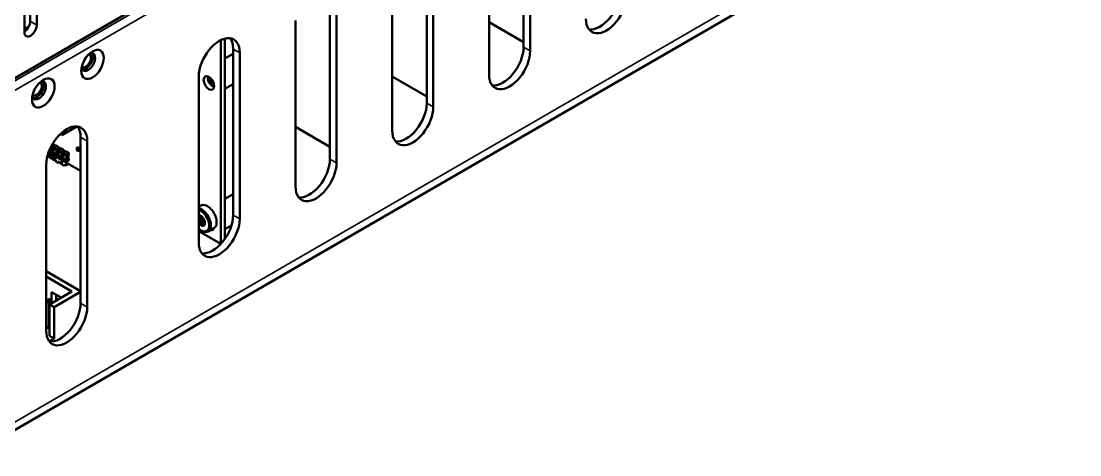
# Model space of a CAD drawing. Header units: millimetres. Extents: x 3137 to 5094, y 789 to 1822.
# Drawn here: x 4057.6 to 4240.1, y 1474.5 to 1549.1 of the extents above; entities that cross this region are included whole.
import ezdxf

# ---------------------------------------------------------------- set-up
doc = ezdxf.new("R2010")
doc.units = ezdxf.units.MM
doc.header["$LTSCALE"] = 1.8
doc.layers.add('외형선(ISO)', color=7, linetype='Continuous', lineweight=50)
doc.layers.add('좁은 외형선(ISO)', color=7, linetype='Continuous', lineweight=35)

msp = doc.modelspace()

# ---------------------------------------------------------------- linework, layer by layer
at = {"layer": '외형선(ISO)'}
for p, q in [((4251.263, 1591.216), (4034.181, 1465.884)), ((4144.207, 1544.675), (4144.207, 1573.252)), ((4145.339, 1572.599), (4145.339, 1544.022)), ((4138.268, 1539.939), (4138.268, 1568.517)), ((4127.52, 1535.04), (4127.52, 1563.618)), ((4128.651, 1562.964), (4128.651, 1534.387)), ((4059.142, 1549.125), (4059.142, 1561.288)), ((4060.274, 1560.719), (4060.274, 1548.472)), ((4058.152, 1547.247), (4058.152, 1559.494)), ((4121.58, 1530.305), (4121.58, 1558.882)), ((4085.235, 1555.943), (4055.112, 1538.551)), ((4110.832, 1525.406), (4110.832, 1553.983)), ((4111.963, 1553.33), (4111.963, 1524.752)), ((4058.879, 1548.165), (4058.152, 1547.747)), ((4058.877, 1548.162), (4058.152, 1547.745)), ((4104.892, 1520.67), (4104.892, 1549.247)), ((4138.268, 1548.957), (4144.207, 1545.528)), ((4092.73, 1546.145), (4092.73, 1511.688)), ((4092.023, 1510.804), (4092.023, 1545.887)), ((4094.144, 1515.771), (4094.144, 1544.348)), ((4094.144, 1543.517), (4092.73, 1542.701)), ((4095.276, 1543.695), (4095.276, 1515.118)), ((4088.204, 1511.035), (4088.204, 1539.613)), ((4121.58, 1539.613), (4127.52, 1536.183)), ((4094.144, 1538.321), (4092.73, 1537.504)), ((4064.428, 1529.798), (4064.585, 1529.525)), ((4064.585, 1529.525), (4067.191, 1531.024)), ((4104.892, 1530.941), (4110.832, 1527.512)), ((4063.222, 1527.967), (4063.034, 1528.076)), ((4063.237, 1527.72), (4063.237, 1527.941)), ((4067.84, 1500.584), (4067.84, 1529.161)), ((4068.971, 1528.508), (4068.971, 1499.931)), ((4062.16, 1526.113), (4063.318, 1525.444)), ((4062.259, 1526.425), (4062.399, 1526.506)), ((4062.306, 1526.559), (4067.84, 1523.364)), ((4062.358, 1526.699), (4062.809, 1526.437)), ((4062.432, 1526.886), (4062.803, 1526.671)), ((4062.796, 1526.692), (4062.437, 1526.899)), ((4062.804, 1527.488), (4062.729, 1527.531)), ((4062.839, 1526.437), (4063.151, 1526.617)), ((4063.228, 1527.708), (4062.846, 1527.487)), ((4063.152, 1526.848), (4062.846, 1526.671)), ((4063.152, 1526.864), (4062.853, 1526.692)), ((4063.119, 1527.296), (4063.12, 1527.517)), ((4063.119, 1526.48), (4063.119, 1526.26)), ((4063.652, 1526.981), (4063.128, 1527.284)), ((4063.151, 1526.506), (4063.128, 1526.492)), ((4063.128, 1526.468), (4063.651, 1526.165)), ((4063.134, 1526.234), (4063.657, 1525.931)), ((4063.135, 1527.543), (4063.516, 1527.763)), ((4063.151, 1526.48), (4063.152, 1527.27)), ((4063.644, 1526.186), (4063.163, 1526.464)), ((4063.204, 1527.583), (4063.205, 1527.694)), ((4064.07, 1527.46), (4063.547, 1527.763)), ((4063.687, 1525.931), (4064.004, 1526.114)), ((4064.004, 1526.345), (4063.693, 1526.165)), ((4064.076, 1527.202), (4063.694, 1526.981)), ((4064.004, 1526.361), (4063.7, 1526.186)), ((4063.972, 1526.787), (4063.972, 1527.008)), ((4064.504, 1526.472), (4063.981, 1526.775)), ((4063.987, 1527.034), (4064.369, 1527.254)), ((4064.004, 1525.971), (4064.005, 1526.761)), ((4064.052, 1527.071), (4064.052, 1527.188)), ((4064.085, 1527.214), (4064.085, 1527.434)), ((4064.923, 1526.951), (4064.399, 1527.254)), ((4064.929, 1526.693), (4064.547, 1526.472)), ((4064.834, 1526.289), (4064.835, 1526.509)), ((4065.366, 1525.974), (4064.843, 1526.276)), ((4064.85, 1526.535), (4065.231, 1526.756)), ((4064.866, 1525.473), (4064.867, 1526.263)), ((4064.905, 1526.567), (4064.905, 1526.679)), ((4064.937, 1526.705), (4064.937, 1526.926)), ((4065.785, 1526.453), (4065.261, 1526.756)), ((4065.791, 1526.194), (4065.409, 1525.974)), ((4065.766, 1525.39), (4065.767, 1526.181)), ((4065.799, 1526.207), (4065.8, 1526.427)), ((4067.33, 1527.447), (4067.167, 1527.353)), ((4067.38, 1527.23), (4067.167, 1527.353)), ((4067.167, 1527.23), (4067.167, 1527.353)), ((4067.181, 1527.222), (4067.167, 1527.23)), ((4067.181, 1526.994), (4067.167, 1526.985)), ((4067.167, 1526.863), (4067.167, 1526.985)), ((4067.181, 1526.977), (4067.167, 1526.985)), ((4067.379, 1526.74), (4067.167, 1526.863)), ((4067.185, 1527), (4067.181, 1526.998)), ((4067.365, 1526.875), (4067.181, 1526.981)), ((4067.186, 1527.218), (4067.185, 1526.985)), ((4067.542, 1527.324), (4067.33, 1527.447)), ((4067.379, 1527.108), (4067.365, 1527.116)), ((4067.379, 1526.863), (4067.365, 1526.871)), ((4067.38, 1527.23), (4067.379, 1527.108)), ((4067.394, 1527.116), (4067.379, 1527.108)), ((4067.379, 1526.863), (4067.393, 1526.871)), ((4067.379, 1526.863), (4067.379, 1526.74)), ((4067.379, 1526.74), (4067.542, 1526.834)), ((4067.542, 1527.324), (4067.38, 1527.23)), ((4067.393, 1526.875), (4067.528, 1526.953)), ((4067.524, 1527.189), (4067.524, 1526.957)), ((4067.542, 1527.201), (4067.528, 1527.193)), ((4067.542, 1526.957), (4067.528, 1526.965)), ((4067.528, 1526.948), (4067.542, 1526.957)), ((4067.542, 1527.201), (4067.542, 1527.324)), ((4067.542, 1526.834), (4067.542, 1526.957)), ((4061.9, 1495.848), (4061.9, 1524.426)), ((4063.318, 1525.24), (4062.111, 1525.937)), ((4063.456, 1525.483), (4063.389, 1525.444)), ((4063.475, 1525.29), (4063.389, 1525.24)), ((4063.456, 1525.324), (4063.456, 1525.895)), ((4063.739, 1524.834), (4063.456, 1525.324)), ((4063.739, 1524.834), (4063.915, 1524.732)), ((4064.587, 1524.589), (4063.915, 1524.977)), ((4063.915, 1524.977), (4063.915, 1524.732)), ((4063.915, 1524.732), (4064.127, 1524.854)), ((4063.972, 1525.971), (4063.971, 1525.751)), ((4064.004, 1525.997), (4063.98, 1525.983)), ((4063.98, 1525.959), (4064.504, 1525.656)), ((4063.986, 1525.725), (4064.51, 1525.422)), ((4064.497, 1525.677), (4064.016, 1525.955)), ((4064.54, 1525.422), (4064.866, 1525.611)), ((4064.866, 1525.841), (4064.546, 1525.656)), ((4064.866, 1525.858), (4064.553, 1525.677)), ((4064.587, 1524.589), (4064.587, 1525.242)), ((4064.587, 1524.589), (4064.658, 1524.589)), ((4064.658, 1524.589), (4064.658, 1524.344)), ((4065.365, 1524.344), (4064.658, 1524.344)), ((4064.834, 1525.473), (4064.834, 1525.252)), ((4064.866, 1525.499), (4064.843, 1525.485)), ((4064.843, 1525.46), (4065.366, 1525.158)), ((4064.849, 1525.226), (4065.372, 1524.924)), ((4065.359, 1525.178), (4064.878, 1525.456)), ((4065.365, 1524.344), (4065.365, 1524.793)), ((4065.365, 1524.344), (4065.754, 1524.569)), ((4065.402, 1524.924), (4065.784, 1525.144)), ((4065.79, 1525.378), (4065.408, 1525.158)), ((4065.755, 1525.374), (4065.415, 1525.178)), ((4065.766, 1525.416), (4065.79, 1525.403)), ((4065.799, 1525.39), (4065.799, 1525.17)), ((4094.144, 1519.349), (4092.73, 1518.532)), ((4088.58, 1517.412), (4088.204, 1517.195)), ((4090.83, 1513.515), (4089.84, 1512.943)), ((4093.855, 1513.985), (4092.73, 1513.336)), ((4088.204, 1512.995), (4092.014, 1510.795)), ((4088.574, 1513.136), (4088.715, 1513.055)), ((4067.84, 1502.674), (4061.9, 1506.104)), ((4061.9, 1505.165), (4066.327, 1502.609)), ((4066.327, 1502.609), (4062.466, 1500.38)), ((4062.826, 1500.792), (4062.826, 1502.507)), ((4062.826, 1502.507), (4064.488, 1501.548)), ((4063.279, 1499.91), (4067.84, 1502.544)), ((4062.052, 1501.092), (4061.939, 1500.712)), ((4061.939, 1500.712), (4061.939, 1496.504)), ((4062.052, 1501.092), (4062.505, 1501.354)), ((4062.052, 1501.092), (4062.278, 1500.962)), ((4062.278, 1500.962), (4062.731, 1501.223)), ((4062.278, 1500.962), (4062.392, 1500.451)), ((4062.392, 1500.451), (4062.844, 1500.712)), ((4062.731, 1501.223), (4062.505, 1501.354)), ((4062.844, 1500.712), (4062.731, 1501.223)), ((4062.844, 1500.598), (4062.844, 1500.712)), ((4063.64, 1502.037), (4063.64, 1501.058)), ((4061.9, 1499.776), (4061.939, 1499.753)), ((4062.392, 1500.451), (4062.392, 1496.242)), ((4062.466, 1494.991), (4062.466, 1500.38)), ((4062.466, 1500.38), (4063.279, 1499.91)), ((4063.279, 1499.91), (4063.279, 1494.522)), ((4062.392, 1496.242), (4061.939, 1496.504)), ((4062.466, 1496.285), (4062.392, 1496.242)), ((4062.466, 1494.991), (4063.279, 1494.522)), ((4063.279, 1494.522), (4062.416, 1494.023))]:
    msp.add_line(p, q, dxfattribs=at)
for centre, start, end in [((4063.207, 1527.941), 359.95806, 59.95809), ((4062.824, 1526.463), 239.95809, 300), ((4063.149, 1526.26), 179.95806, 239.95809), ((4063.15, 1527.517), 120, 179.95806), ((4063.531, 1527.737), 59.95809, 120), ((4064.002, 1527.008), 120, 179.95806), ((4064.055, 1527.434), 359.95806, 59.95809), ((4064.384, 1527.228), 59.95809, 120), ((4064.865, 1526.509), 120, 179.95806), ((4064.907, 1526.926), 359.95806, 59.95809), ((4065.246, 1526.73), 59.95809, 120), ((4065.77, 1526.427), 359.95806, 59.95809), ((4063.672, 1525.957), 239.95809, 300), ((4064.001, 1525.751), 179.95806, 239.95809), ((4064.525, 1525.448), 239.95809, 300), ((4064.864, 1525.252), 179.95806, 239.95809), ((4065.387, 1524.95), 239.95809, 300), ((4065.769, 1525.17), 300, 359.95806)]:
    msp.add_arc(centre, 0.03, start, end, dxfattribs=at)
for centre, major_axis, ratio, start_param, end_param in [((4158.491, 1551.615), (-2.5, -4.33), 0.5773503, 5.4977871, 8.6393798), ((4157.36, 1552.268), (-2.5, -4.33), 0.5773503, 0.2282509, 2.3561945), ((4058.082, 1548.512), (0.75, 1.299), 0.5773503, 3.993707, 5.4977871), ((4059.213, 1547.859), (-0.75, -1.299), 0.5773503, 5.4977871, 8.6393798), ((4091.74, 1541.654), (2.5, 4.33), 0.5773503, 5.4977871, 8.6393798), ((4090.609, 1542.307), (2.5, 4.33), 0.5773503, 5.4977871, 6.0549344), ((4140.672, 1542.634), (-2.5, -4.33), 0.5773503, 0.2282509, 2.3561945), ((4069.148, 1542.123), (-0.85, -1.472), 0.5773503, 5.7725455, 9.9354178), ((4068.759, 1542.348), (0.615, 1.065), 0.5773503, 2.9735097, 6.4512682), ((4068.759, 1542.348), (-0.85, -1.472), 0.5773503, 0.2308138, 2.9107788), ((4141.803, 1541.98), (-2.5, -4.33), 0.5773503, 5.4977871, 8.6393798), ((4060.663, 1537.224), (-0.85, -1.472), 0.5773503, 5.7725455, 9.9354178), ((4090.679, 1538.919), (0.65, -1.126), 0.5773503, 3.7167041, 5.7080739), ((4090.679, 1538.919), (0.55, -0.953), 0.5773503, 3.6520158, 5.7727622), ((4060.274, 1537.449), (0.615, 1.065), 0.5773503, 2.9735097, 6.4512682), ((4060.274, 1537.449), (-0.85, -1.472), 0.5773503, 0.2308138, 2.9107788), ((4125.115, 1532.346), (-2.5, -4.33), 0.5773503, 5.4977871, 8.6393798), ((4123.984, 1532.999), (-2.5, -4.33), 0.5773503, 0.2282509, 2.3561945), ((4065.436, 1526.467), (2.5, 4.33), 0.5773503, 5.4977871, 8.6393798), ((4064.304, 1527.12), (2.5, 4.33), 0.5773503, 5.4977871, 6.0549344), ((4062.825, 1526.708), (-0.04, 0), 0.5778379, 0.785821, 2.3566173), ((4062.825, 1526.684), (0.03, 0), 0.5778379, 3.9274136, 5.49821), ((4062.825, 1527.5), (-0.03, 0), 0.5778379, 0.785821, 2.3566173), ((4063.149, 1526.48), (-0.03, 0), 0.5778379, 5.49821, 7.0690063), ((4063.149, 1527.296), (-0.03, 0), 0.5778379, 0, 0.785821), ((4063.191, 1526.48), (-0.04, 0), 0.5778379, 0, 0.785821), ((4063.207, 1527.72), (0.03, 0), 0.5778379, 5.49821, 6.2831853), ((4063.672, 1526.202), (-0.04, 0), 0.5778379, 0.785821, 2.3566173), ((4063.672, 1526.177), (0.03, 0), 0.5778379, 3.9274136, 5.49821), ((4063.673, 1526.994), (-0.03, 0), 0.5778379, 0.785821, 2.3566173), ((4064.002, 1526.787), (-0.03, 0), 0.5778379, 0, 0.785821), ((4064.055, 1527.214), (0.03, 0), 0.5778379, 5.49821, 6.2831853), ((4064.525, 1526.485), (-0.03, 0), 0.5778379, 0.785821, 2.3566173), ((4064.864, 1526.289), (-0.03, 0), 0.5778379, 0, 0.785821), ((4064.907, 1526.705), (0.03, 0), 0.5778379, 5.49821, 6.2831853), ((4065.769, 1526.207), (0.03, 0), 0.5778379, 5.49821, 6.2831853), ((4067.195, 1526.985), (-0.01, 0.00001), 0.5778379, 0, 0.4021097), ((4067.379, 1526.879), (-0.01, 0.00001), 0.5778379, 0.785821, 2.3566173), ((4067.514, 1526.957), (0.01, -0.00001), 0.5778379, 5.8824866, 6.2831853), ((4063.353, 1525.465), (-0.05, 0), 0.5773503, 0.7853982, 2.3561945), ((4063.353, 1525.261), (-0.05, 0), 0.5773503, 0.7853982, 2.3561945), ((4064.002, 1525.971), (-0.03, 0), 0.5778379, 5.49821, 7.0690063), ((4064.044, 1525.971), (-0.04, 0), 0.5778379, 0, 0.785821), ((4064.525, 1525.693), (-0.04, 0), 0.5778379, 0.785821, 2.3566173), ((4064.525, 1525.669), (0.03, 0), 0.5778379, 3.9274136, 5.49821), ((4064.864, 1525.473), (-0.03, 0), 0.5778379, 5.49821, 7.0690063), ((4064.906, 1525.473), (-0.04, 0), 0.5778379, 0, 0.785821), ((4065.387, 1525.194), (-0.04, 0), 0.5778379, 0.785821, 2.3566173), ((4065.388, 1525.986), (-0.03, 0), 0.5778379, 0.785821, 2.3566173), ((4065.387, 1525.17), (0.03, 0), 0.5778379, 3.9274136, 5.49821), ((4065.726, 1525.39), (0.04, 0), 0.5778379, 5.49821, 6.2831853), ((4065.769, 1525.39), (0.03, 0), 0.5778379, 5.49821, 7.0690063), ((4108.428, 1522.711), (-2.5, -4.33), 0.5773503, 5.4977871, 8.6393798), ((4107.296, 1523.364), (-2.5, -4.33), 0.5773503, 0.2282509, 2.3561945), ((4088.715, 1514.892), (1.125, -1.949), 0.5773503, 5.4977871, 8.9663037), ((4089.705, 1515.463), (1.125, -1.949), 0.5773503, 0, 3.1415927), ((4088.574, 1514.81), (1.025, -1.775), 0.5773503, 5.2400426, 8.8971243), ((4088.574, 1514.81), (-0.5, 0.866), 0.5773503, 6.0417513, 6.0476209), ((4088.574, 1514.81), (0.5, -0.866), 0.5773503, 4.9479534, 8.09524), ((4091.74, 1513.076), (-2.5, -4.33), 0.5773503, 5.4977871, 8.6393798), ((4088.715, 1514.892), (-0.4, 0.693), 0.5773503, 5.5636322, 6.2814536), ((4090.609, 1513.73), (-2.5, -4.33), 0.5773503, 0.2282509, 2.3561945), ((4089.972, 1514.342), (0.65, -1.126), 0.5773503, 5.7905484, 6.77655), ((4064.304, 1498.543), (-2.5, -4.33), 0.5773503, 0.2282509, 2.3561945), ((4065.436, 1497.89), (-2.5, -4.33), 0.5773503, 5.4977871, 8.6393798)]:
    msp.add_ellipse(centre, major_axis=major_axis, ratio=ratio, start_param=start_param, end_param=end_param, dxfattribs=at)
for centre, major_axis in [((4069.89, 1541.695), (-1.375, -2.382)), ((4061.405, 1536.796), (-1.375, -2.382)), ((4089.972, 1538.51), (-0.65, 1.126))]:
    msp.add_ellipse(centre, major_axis=major_axis, ratio=0.5773503, dxfattribs=at)
for points, knots in [([(4090.221, 1539.388), (4090.221, 1539.388), (4090.221, 1539.387), (4090.211, 1539.294), (4090.218, 1539.191), (4090.261, 1538.983), (4090.297, 1538.87), (4090.404, 1538.65), (4090.466, 1538.551), (4090.608, 1538.372), (4090.687, 1538.295), (4090.804, 1538.21), (4090.841, 1538.187), (4090.878, 1538.167)], [0.15410818, 0.15410818, 0.15410818, 0.15410818, 0.15428678, 0.15428678, 0.18894154, 0.18894154, 0.22194223, 0.22194223, 0.25180581, 0.25180581, 0.28303739, 0.28303739, 0.29642861, 0.29642861, 0.29642861, 0.29642861]), ([(4090.486, 1539.094), (4090.509, 1539.011), (4090.541, 1538.929), (4090.604, 1538.804), (4090.63, 1538.759), (4090.694, 1538.66), (4090.734, 1538.609), (4090.775, 1538.563)], [-0.177070157, -0.177070157, -0.177070157, -0.177070157, -0.150616515, -0.150616515, -0.134974657, -0.134974657, -0.114520497, -0.114520497, -0.114520497, -0.114520497]), ([(4088.208, 1515.72), (4088.26, 1515.736), (4088.318, 1515.74), (4088.441, 1515.726), (4088.507, 1515.706), (4088.574, 1515.676)], [0.000063994, 0.000063994, 0.000063994, 0.000063994, 0.027951635, 0.027951635, 0.056325316, 0.056325316, 0.056325316, 0.056325316]), ([(4088.208, 1515.72), (4088.249, 1515.72), (4088.292, 1515.716), (4088.378, 1515.7), (4088.421, 1515.688), (4088.554, 1515.64), (4088.637, 1515.594), (4088.741, 1515.523), (4088.767, 1515.503), (4088.793, 1515.483)], [0.000063025, 0.000063025, 0.000063025, 0.000063025, 0.016508131, 0.016508131, 0.032853721, 0.032853721, 0.065930244, 0.065930244, 0.077193924, 0.077193924, 0.077193924, 0.077193924]), ([(4089.274, 1514.333), (4089.269, 1514.324), (4089.263, 1514.315), (4089.225, 1514.259), (4089.18, 1514.229), (4089.099, 1514.21), (4089.07, 1514.209), (4089.01, 1514.215), (4088.978, 1514.223), (4088.912, 1514.247), (4088.878, 1514.264), (4088.811, 1514.306), (4088.777, 1514.331), (4088.71, 1514.389), (4088.677, 1514.422), (4088.614, 1514.494), (4088.584, 1514.533), (4088.527, 1514.616), (4088.5, 1514.66), (4088.451, 1514.752), (4088.429, 1514.8), (4088.372, 1514.945), (4088.345, 1515.045), (4088.327, 1515.19), (4088.324, 1515.237), (4088.327, 1515.373), (4088.343, 1515.456), (4088.388, 1515.561), (4088.407, 1515.593), (4088.429, 1515.62)], [0.10195919, 0.10195919, 0.10195919, 0.10195919, 0.10768278, 0.10768278, 0.13908555, 0.13908555, 0.15476369, 0.15476369, 0.17041622, 0.17041622, 0.18608464, 0.18608464, 0.2016928, 0.2016928, 0.21735065, 0.21735065, 0.2329818, 0.2329818, 0.24863214, 0.24863214, 0.2642842, 0.2642842, 0.29573454, 0.29573454, 0.31138665, 0.31138665, 0.34283502, 0.34283502, 0.35868828, 0.35868828, 0.35868828, 0.35868828]), ([(4088.472, 1515.622), (4088.459, 1515.6), (4088.447, 1515.576), (4088.423, 1515.515), (4088.413, 1515.476), (4088.399, 1515.393), (4088.395, 1515.349), (4088.396, 1515.257), (4088.399, 1515.21), (4088.414, 1515.113), (4088.424, 1515.064), (4088.452, 1514.966), (4088.469, 1514.917), (4088.509, 1514.82), (4088.531, 1514.773), (4088.581, 1514.682), (4088.609, 1514.639), (4088.667, 1514.557), (4088.698, 1514.519), (4088.762, 1514.448), (4088.795, 1514.417), (4088.862, 1514.361), (4088.896, 1514.337), (4088.963, 1514.297), (4088.997, 1514.282), (4089.062, 1514.26), (4089.093, 1514.253), (4089.153, 1514.25), (4089.182, 1514.253), (4089.212, 1514.261), (4089.216, 1514.262), (4089.219, 1514.264)], [0.04843146, 0.04843146, 0.04843146, 0.04843146, 0.05962862, 0.05962862, 0.07526068, 0.07526068, 0.09093068, 0.09093068, 0.10655761, 0.10655761, 0.12222678, 0.12222678, 0.13784926, 0.13784926, 0.15351763, 0.15351763, 0.16914198, 0.16914198, 0.18480957, 0.18480957, 0.20043583, 0.20043583, 0.2161027, 0.2161027, 0.23173079, 0.23173079, 0.247397, 0.247397, 0.26302703, 0.26302703, 0.26538471, 0.26538471, 0.26538471, 0.26538471]), ([(4088.574, 1515.676), (4088.641, 1515.629), (4088.706, 1515.573), (4088.83, 1515.445), (4088.888, 1515.374), (4088.94, 1515.297)], [0.000000373, 0.000000373, 0.000000373, 0.000000373, 0.028515543, 0.028515543, 0.056379103, 0.056379103, 0.056379103, 0.056379103]), ([(4089.279, 1514.383), (4089.237, 1514.392), (4089.193, 1514.41), (4089.081, 1514.474), (4089.012, 1514.53), (4088.883, 1514.67), (4088.823, 1514.752), (4088.747, 1514.888), (4088.724, 1514.935), (4088.664, 1515.08), (4088.635, 1515.18), (4088.612, 1515.326), (4088.608, 1515.373), (4088.607, 1515.465), (4088.61, 1515.509), (4088.619, 1515.564), (4088.621, 1515.577), (4088.624, 1515.589)], [0.66725223, 0.66725223, 0.66725223, 0.66725223, 0.68807342, 0.68807342, 0.71954077, 0.71954077, 0.75099749, 0.75099749, 0.7666527, 0.7666527, 0.79810807, 0.79810807, 0.81376592, 0.81376592, 0.82941496, 0.82941496, 0.83427767, 0.83427767, 0.83427767, 0.83427767]), ([(4089.28, 1514.446), (4089.264, 1514.453), (4089.248, 1514.461), (4089.199, 1514.487), (4089.166, 1514.509), (4089.066, 1514.587), (4089.001, 1514.654), (4088.913, 1514.771), (4088.885, 1514.813), (4088.807, 1514.944), (4088.765, 1515.038), (4088.703, 1515.233), (4088.684, 1515.332), (4088.677, 1515.474), (4088.678, 1515.519), (4088.683, 1515.562)], [-1.19654684, -1.19654684, -1.19654684, -1.19654684, -1.18903701, -1.18903701, -1.17364097, -1.17364097, -1.14272786, -1.14272786, -1.1272433, -1.1272433, -1.09658882, -1.09658882, -1.06499855, -1.06499855, -1.04924877, -1.04924877, -1.04924877, -1.04924877]), ([(4088.93, 1515.312), (4088.934, 1515.299), (4088.937, 1515.286), (4088.971, 1515.176), (4089.013, 1515.081), (4089.089, 1514.948), (4089.116, 1514.906), (4089.169, 1514.835), (4089.193, 1514.805), (4089.217, 1514.778)], [-0.384342155, -0.384342155, -0.384342155, -0.384342155, -0.380176508, -0.380176508, -0.349285965, -0.349285965, -0.333887596, -0.333887596, -0.321675453, -0.321675453, -0.321675453, -0.321675453]), ([(4088.204, 1514.691), (4088.247, 1514.593), (4088.3, 1514.498), (4088.426, 1514.321), (4088.499, 1514.241), (4088.653, 1514.112), (4088.733, 1514.065), (4088.888, 1514.009), (4088.962, 1514.002), (4089.06, 1514.023), (4089.09, 1514.036), (4089.145, 1514.07), (4089.17, 1514.093), (4089.213, 1514.148), (4089.23, 1514.18), (4089.259, 1514.253), (4089.269, 1514.293), (4089.278, 1514.364), (4089.28, 1514.391), (4089.281, 1514.42)], [0.12241965, 0.12241965, 0.12241965, 0.12241965, 0.15435406, 0.15435406, 0.18830764, 0.18830764, 0.22277882, 0.22277882, 0.25778834, 0.25778834, 0.2753974, 0.2753974, 0.29334579, 0.29334579, 0.31122501, 0.31122501, 0.3294615, 0.3294615, 0.34028103, 0.34028103, 0.34028103, 0.34028103])]:
    msp.add_open_spline(points, degree=3, knots=knots, dxfattribs=at)
msp.add_open_spline([(4088.316, 1515.585), (4088.273, 1515.565), (4088.236, 1515.535), (4088.204, 1515.497)], degree=3, dxfattribs=at)
at = {"layer": '좁은 외형선(ISO)'}
for p, q in [((4252.112, 1593.093), (4035.03, 1467.761)), ((4085.659, 1555.698), (4055.536, 1538.306)), ((4056.243, 1537.081), (4086.366, 1554.473)), ((4060.274, 1548.472), (4059.142, 1549.125)), ((4095.276, 1543.695), (4094.144, 1544.348)), ((4145.339, 1544.022), (4144.207, 1544.675)), ((4128.651, 1534.387), (4127.52, 1535.04)), ((4062.847, 1527.708), (4063.228, 1527.928)), ((4063.207, 1527.965), (4062.85, 1527.759)), ((4063.029, 1528.068), (4063.207, 1527.965)), ((4063.228, 1527.928), (4063.228, 1527.708)), ((4068.971, 1528.508), (4067.84, 1529.161)), ((4062.803, 1526.451), (4062.361, 1526.707)), ((4062.797, 1527.492), (4062.796, 1526.692)), ((4062.803, 1526.671), (4062.803, 1526.451)), ((4062.804, 1527.674), (4062.804, 1527.488)), ((4062.846, 1527.487), (4062.847, 1527.708)), ((4062.846, 1526.451), (4062.846, 1526.671)), ((4063.151, 1526.628), (4062.846, 1526.451)), ((4062.853, 1526.692), (4062.853, 1527.492)), ((4063.128, 1527.504), (4063.652, 1527.202)), ((4063.128, 1527.284), (4063.128, 1527.504)), ((4063.128, 1526.248), (4063.128, 1526.468)), ((4063.651, 1525.945), (4063.128, 1526.248)), ((4063.15, 1527.541), (4063.532, 1527.762)), ((4063.673, 1527.238), (4063.15, 1527.541)), ((4063.163, 1526.464), (4063.164, 1527.264)), ((4063.193, 1527.688), (4063.193, 1527.576)), ((4063.532, 1527.762), (4064.055, 1527.459)), ((4063.644, 1526.985), (4063.644, 1526.186)), ((4063.651, 1526.165), (4063.651, 1525.945)), ((4063.652, 1527.202), (4063.652, 1526.981)), ((4064.055, 1527.459), (4063.673, 1527.238)), ((4063.693, 1525.945), (4063.693, 1526.165)), ((4064.004, 1526.124), (4063.693, 1525.945)), ((4063.694, 1527.202), (4064.076, 1527.422)), ((4063.694, 1526.981), (4063.694, 1527.202)), ((4063.7, 1526.186), (4063.701, 1526.985)), ((4063.981, 1526.995), (4064.504, 1526.693)), ((4063.981, 1526.775), (4063.981, 1526.995)), ((4064.002, 1527.032), (4064.384, 1527.253)), ((4064.526, 1526.73), (4064.002, 1527.032)), ((4064.016, 1525.955), (4064.016, 1526.755)), ((4064.04, 1527.181), (4064.04, 1527.064)), ((4064.076, 1527.422), (4064.076, 1527.202)), ((4064.384, 1527.253), (4064.908, 1526.95)), ((4064.497, 1526.477), (4064.497, 1525.677)), ((4064.504, 1526.693), (4064.504, 1526.472)), ((4064.908, 1526.95), (4064.526, 1526.73)), ((4064.547, 1526.693), (4064.929, 1526.913)), ((4064.547, 1526.472), (4064.547, 1526.693)), ((4064.553, 1525.677), (4064.554, 1526.477)), ((4064.843, 1526.497), (4065.367, 1526.194)), ((4064.843, 1526.276), (4064.843, 1526.497)), ((4064.865, 1526.534), (4065.246, 1526.754)), ((4065.388, 1526.231), (4064.865, 1526.534)), ((4064.878, 1525.456), (4064.878, 1526.256)), ((4064.893, 1526.672), (4064.893, 1526.56)), ((4064.929, 1526.913), (4064.929, 1526.693)), ((4065.246, 1526.754), (4065.77, 1526.451)), ((4065.367, 1526.194), (4065.366, 1525.974)), ((4065.77, 1526.451), (4065.388, 1526.231)), ((4065.409, 1526.194), (4065.791, 1526.415)), ((4065.409, 1525.974), (4065.409, 1526.194)), ((4065.755, 1526.174), (4065.755, 1525.374)), ((4065.791, 1526.415), (4065.791, 1526.194)), ((4067.186, 1527.218), (4067.185, 1526.982)), ((4067.37, 1527.117), (4067.186, 1527.223)), ((4067.372, 1526.879), (4067.188, 1526.985)), ((4067.369, 1526.875), (4067.37, 1527.113)), ((4067.521, 1526.957), (4067.386, 1526.879)), ((4067.523, 1527.194), (4067.389, 1527.117)), ((4067.389, 1526.875), (4067.389, 1527.113)), ((4067.523, 1527.189), (4067.523, 1526.953)), ((4067.528, 1526.969), (4067.524, 1526.971)), ((4063.318, 1525.24), (4063.318, 1525.444)), ((4063.389, 1525.24), (4063.389, 1525.444)), ((4063.98, 1525.739), (4063.98, 1525.959)), ((4064.504, 1525.436), (4063.98, 1525.739)), ((4064.504, 1525.656), (4064.504, 1525.436)), ((4064.546, 1525.436), (4064.546, 1525.656)), ((4064.866, 1525.621), (4064.546, 1525.436)), ((4064.842, 1525.24), (4064.843, 1525.46)), ((4065.366, 1524.937), (4064.842, 1525.24)), ((4065.359, 1525.978), (4065.359, 1525.178)), ((4065.366, 1525.158), (4065.366, 1524.937)), ((4065.79, 1525.158), (4065.408, 1524.937)), ((4065.408, 1524.937), (4065.408, 1525.158)), ((4065.415, 1525.178), (4065.416, 1525.978)), ((4065.79, 1525.378), (4065.79, 1525.158)), ((4111.963, 1524.752), (4110.832, 1525.406)), ((4095.276, 1515.118), (4094.144, 1515.771)), ((4068.971, 1499.931), (4067.84, 1500.584))]:
    msp.add_line(p, q, dxfattribs=at)
for centre, major_axis, ratio, start_param, end_param in [((4063.207, 1527.941), (0.015, 0.026), 0.5768622, 0, 0.7858203), ((4063.207, 1527.941), (0.015, -0.026), 0.5773503, 0.7845532, 2.3553496), ((4063.207, 1527.941), (0.03, 0), 0.5778379, 5.49821, 6.2831853), ((4062.824, 1526.463), (-0.015, -0.026), 0.5768622, 5.4982092, 6.2831853), ((4062.824, 1526.463), (-0.03, 0), 0.5778379, 0.785821, 2.3566173), ((4062.825, 1527.72), (0.03, 0), 0.5778379, 4.5252401, 5.49821), ((4062.825, 1527.72), (-0.015, 0.026), 0.5773503, 3.9261459, 4.9328641), ((4062.824, 1526.463), (0.015, -0.026), 0.5773503, 0, 0.7845532), ((4063.149, 1526.26), (-0.03, 0), 0.5778379, 0, 0.785821), ((4063.15, 1527.517), (-0.03, 0), 0.5778379, 0, 0.785821), ((4063.15, 1527.517), (0.015, 0.026), 0.5768622, 0.7858203, 2.3566166), ((4063.149, 1526.26), (-0.015, -0.026), 0.5768622, 5.4982092, 6.2831853), ((4063.15, 1527.517), (-0.015, 0.026), 0.5773503, 5.4969422, 6.2831853), ((4063.531, 1527.737), (-0.015, 0.026), 0.5773503, 5.4969422, 6.2831853), ((4063.531, 1527.737), (0.015, 0.026), 0.5768622, 0, 0.7858203), ((4063.673, 1527.214), (-0.015, -0.026), 0.5768622, 3.9274129, 5.4982092), ((4063.673, 1527.214), (0.03, 0), 0.5778379, 3.9274136, 5.49821), ((4063.673, 1527.214), (-0.015, 0.026), 0.5773503, 3.9261459, 5.4969422), ((4064.002, 1527.008), (-0.03, 0), 0.5778379, 0, 0.785821), ((4064.002, 1527.008), (0.015, 0.026), 0.5768622, 0.7858203, 2.3566166), ((4064.002, 1527.008), (-0.015, 0.026), 0.5773503, 5.4969422, 6.2831853), ((4064.055, 1527.434), (0.015, 0.026), 0.5768622, 0, 0.7858203), ((4064.055, 1527.434), (0.015, -0.026), 0.5773503, 0.7845532, 2.3553496), ((4064.055, 1527.434), (0.03, 0), 0.5778379, 5.49821, 6.2831853), ((4064.384, 1527.228), (-0.015, 0.026), 0.5773503, 5.4969422, 6.2831853), ((4064.384, 1527.228), (0.015, 0.026), 0.5768622, 0, 0.7858203), ((4064.526, 1526.705), (-0.015, -0.026), 0.5768622, 3.9274129, 5.4982092), ((4064.526, 1526.705), (0.03, 0), 0.5778379, 3.9274136, 5.49821), ((4064.526, 1526.705), (-0.015, 0.026), 0.5773503, 3.9261459, 5.4969422), ((4064.865, 1526.509), (-0.03, 0), 0.5778379, 0, 0.785821), ((4064.865, 1526.509), (0.015, 0.026), 0.5768622, 0.7858203, 2.3566166), ((4064.865, 1526.509), (-0.015, 0.026), 0.5773503, 5.4969422, 6.2831853), ((4064.907, 1526.926), (0.015, 0.026), 0.5768622, 0, 0.7858203), ((4064.907, 1526.926), (0.015, -0.026), 0.5773503, 0.7845532, 2.3553496), ((4064.907, 1526.926), (0.03, 0), 0.5778379, 5.49821, 6.2831853), ((4065.246, 1526.73), (-0.015, 0.026), 0.5773503, 5.4969422, 6.2831853), ((4065.246, 1526.73), (0.015, 0.026), 0.5768622, 0, 0.7858203), ((4065.388, 1526.206), (-0.015, -0.026), 0.5768622, 3.9274129, 5.4982092), ((4065.388, 1526.206), (0.03, 0), 0.5778379, 3.9274136, 5.49821), ((4065.388, 1526.206), (-0.015, 0.026), 0.5773503, 3.9261459, 5.4969422), ((4065.77, 1526.427), (0.015, 0.026), 0.5768622, 0, 0.7858203), ((4065.77, 1526.427), (0.015, -0.026), 0.5773503, 0.7845532, 2.3553496), ((4065.77, 1526.427), (0.03, 0), 0.5778379, 5.49821, 6.2831853), ((4063.672, 1525.957), (-0.015, -0.026), 0.5768622, 5.4982092, 6.2831853), ((4063.672, 1525.957), (-0.03, 0), 0.5778379, 0.785821, 2.3566173), ((4063.672, 1525.957), (0.015, -0.026), 0.5773503, 0, 0.7845532), ((4064.001, 1525.751), (-0.03, 0), 0.5778379, 0, 0.785821), ((4064.001, 1525.751), (-0.015, -0.026), 0.5768622, 5.4982092, 6.2831853), ((4064.525, 1525.448), (-0.015, -0.026), 0.5768622, 5.4982092, 6.2831853), ((4064.525, 1525.448), (-0.03, 0), 0.5778379, 0.785821, 2.3566173), ((4064.525, 1525.448), (0.015, -0.026), 0.5773503, 0, 0.7845532), ((4064.864, 1525.252), (-0.03, 0), 0.5778379, 0, 0.785821), ((4064.864, 1525.252), (-0.015, -0.026), 0.5768622, 5.4982092, 6.2831853), ((4065.387, 1524.95), (-0.015, -0.026), 0.5768622, 5.4982092, 6.2831853), ((4065.387, 1524.95), (-0.03, 0), 0.5778379, 0.785821, 2.3566173), ((4065.387, 1524.95), (0.015, -0.026), 0.5773503, 0, 0.7845532), ((4065.769, 1525.17), (0.015, -0.026), 0.5773503, 0, 0.7845532), ((4065.769, 1525.17), (0.03, 0), 0.5778379, 5.49821, 6.2831853)]:
    msp.add_ellipse(centre, major_axis=major_axis, ratio=ratio, start_param=start_param, end_param=end_param, dxfattribs=at)

doc.saveas('drawing.dxf')
